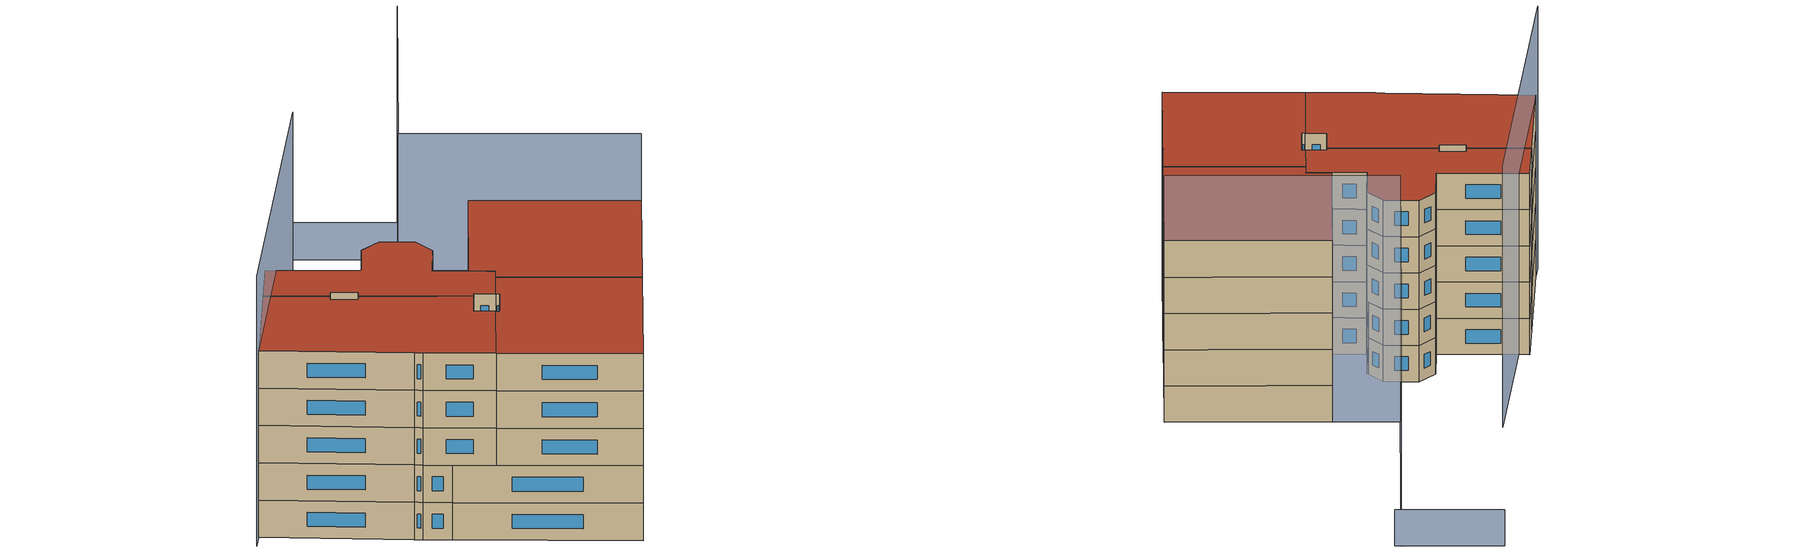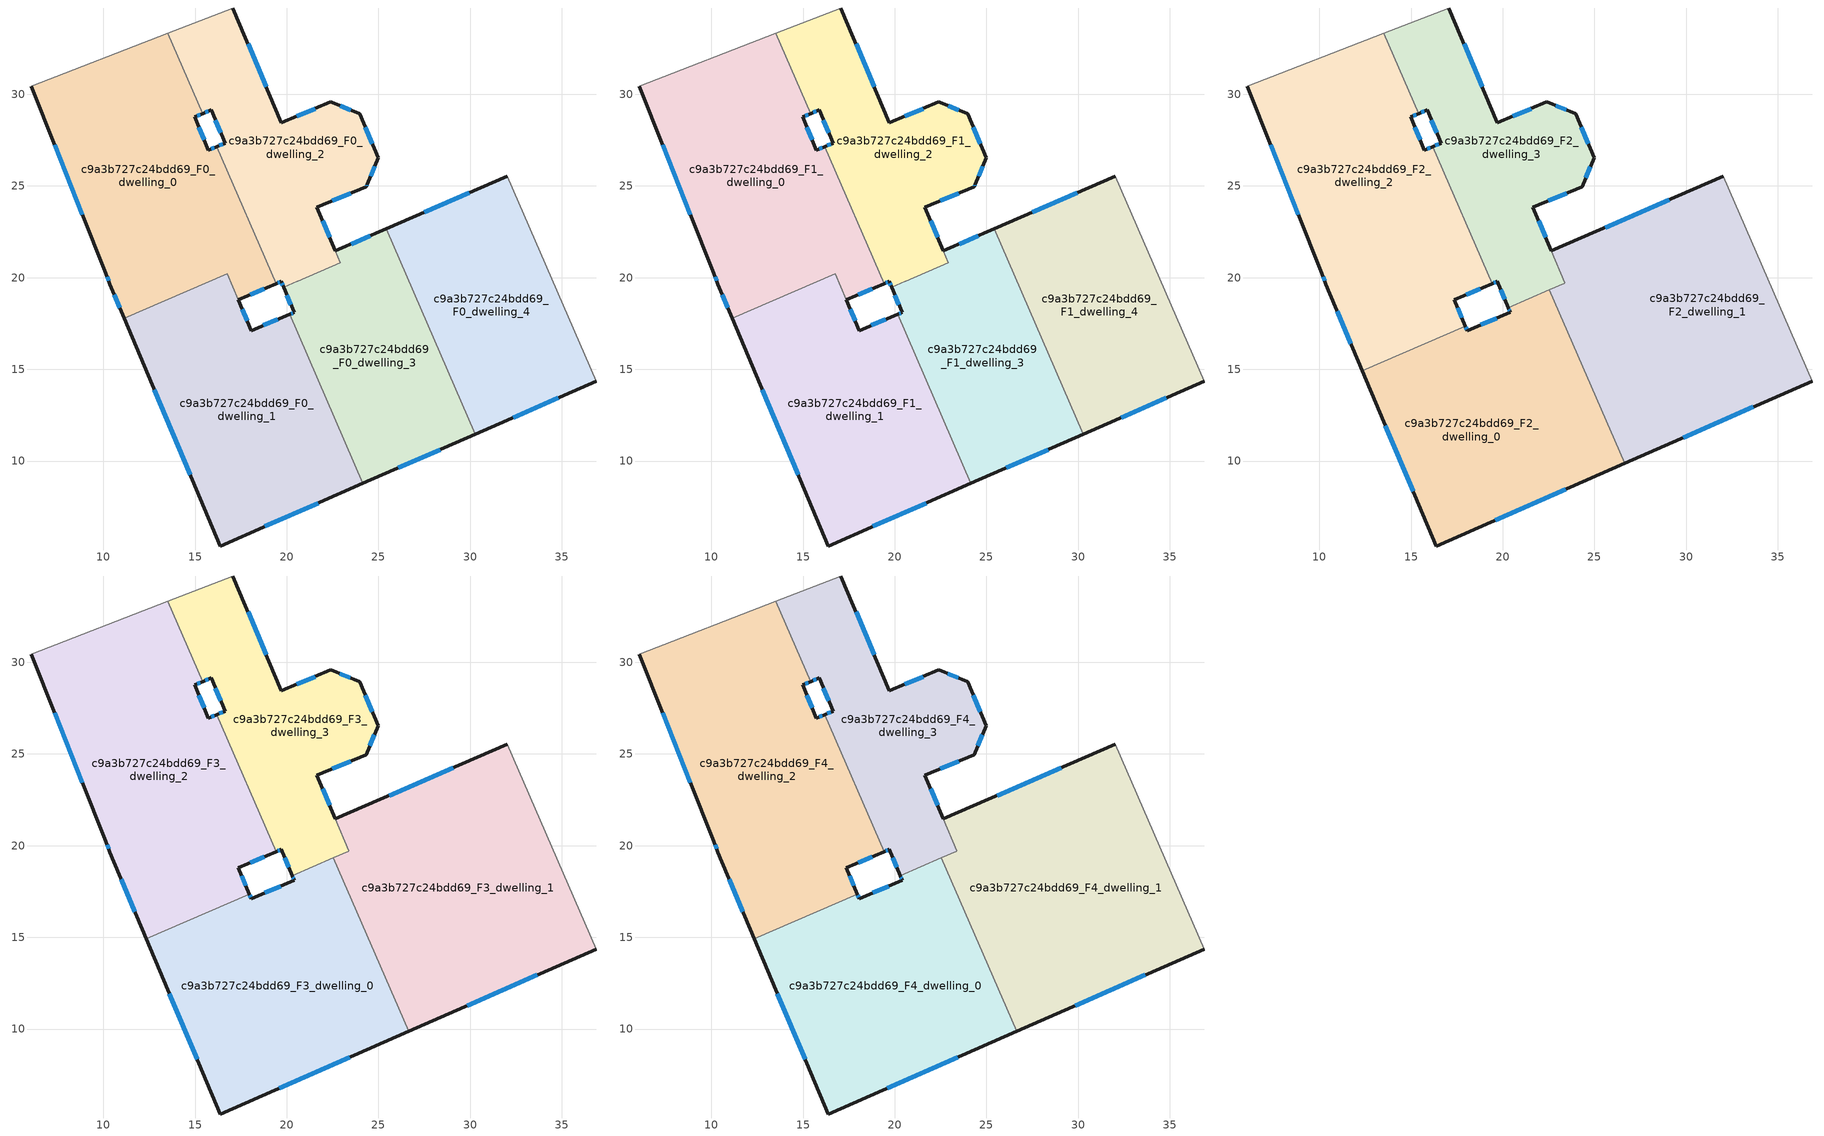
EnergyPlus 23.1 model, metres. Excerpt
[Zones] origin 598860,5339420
c9a3b727c24bdd69_F0_dwelling_0
 floor ground (EU_floor_Construction): 13.52,33.33 15.42,28.95 14.97,28.76 15.73,26.95 16.19,27.15 19.43,19.68 17.36,18.8 16.76,20.22 11.14,17.79 10.35,19.65 10.13,20.24 6.08,30.45 z0
 wall outside (EU_wall_Construction): 6.08,30.45 10.13,20.24 10.35,19.65 11.14,17.79 / 16.19,27.15 15.73,26.95 14.97,28.76 15.42,28.95 / 17.36,18.8 19.43,19.68 z0:3
 wall to c9a3b727c24bdd69_F0_dwelling_1 (EU_wall_Construction): 11.14,17.79 16.76,20.22 17.36,18.8 z0:3
 wall adiabatic (EU_wall_Construction): 13.52,33.33 6.08,30.45 z0:3
 wall to c9a3b727c24bdd69_F0_dwelling_2 (EU_wall_Construction): 15.42,28.95 13.52,33.33 / 19.43,19.68 16.19,27.15 z0:3
 window (EU_Window_Construction): 10.6,19.07 10.89,18.37 / 10.2,20.06 10.28,19.84 / 7.35,27.25 8.86,23.44 / 15.11,28.82 15.28,28.89 / 15.5,27.52 15.21,28.19 / 16.05,27.09 15.88,27.02 / 18.01,19.08 18.78,19.41 z0.94:2.06
c9a3b727c24bdd69_F0_dwelling_1
 floor ground (EU_floor_Construction): 20.16,18 24.15,8.78 16.37,5.37 11.14,17.79 16.76,20.22 18.06,17.12 z0
 wall outside (EU_wall_Construction): 11.14,17.79 16.37,5.37 24.15,8.78 / 20.16,18 18.06,17.12 17.36,18.8 z0:3
 wall to c9a3b727c24bdd69_F0_dwelling_3 (EU_wall_Construction): 24.15,8.78 20.16,18 z0:3
 window (EU_Window_Construction): 18.81,6.44 21.71,7.71 / 12.78,13.9 14.73,9.26 / 17.84,17.64 17.58,18.27 / 19.5,17.72 18.72,17.39 z0.94:2.06
c9a3b727c24bdd69_F0_dwelling_2
 floor ground (EU_floor_Construction): 22.44,29.56 23.97,28.95 24.98,26.54 24.38,25.08 24.34,24.96 21.65,23.84 22.92,20.82 19.83,19.48 19.7,19.79 19.43,19.68 16.19,27.15 16.64,27.34 15.88,29.15 15.42,28.95 13.52,33.33 17.06,34.7 19.7,28.44 22.4,29.58 z0
 wall outside (EU_wall_Construction): 19.43,19.68 19.7,19.79 19.83,19.48 / 15.42,28.95 15.88,29.15 16.64,27.34 16.19,27.15 / 22.65,21.46 21.65,23.84 24.34,24.96 24.38,25.08 24.98,26.54 23.97,28.95 22.44,29.56 22.4,29.58 19.7,28.44 17.06,34.7 z0:3
 wall adiabatic (EU_wall_Construction): 17.06,34.7 13.52,33.33 z0:3
 wall to c9a3b727c24bdd69_F0_dwelling_3 (EU_wall_Construction): 19.83,19.48 20.58,19.81 / 20.59,19.81 22.92,20.82 22.65,21.46 z0:3
 window (EU_Window_Construction): 19.74,19.7 19.79,19.58 / 19.51,19.72 19.61,19.76 / 16.5,27.28 16.33,27.21 / 16.11,28.58 16.4,27.91 / 15.56,29.01 15.73,29.09 / 18.87,30.41 17.89,32.74 / 21.55,29.22 20.54,28.8 / 23.49,29.14 22.92,29.37 / 24.66,27.3 24.29,28.19 / 24.57,25.54 24.79,26.09 / 24.35,25 24.37,25.04 / 22.49,24.19 23.49,24.61 / 22.33,22.2 21.96,23.09 z0.94:2.06
c9a3b727c24bdd69_F0_dwelling_3
 floor ground (EU_floor_Construction): 25.43,22.66 30.28,11.47 24.15,8.78 20.16,18 20.41,18.11 19.83,19.48 22.92,20.82 22.65,21.46 z0
 wall outside (EU_wall_Construction): 19.83,19.48 20.41,18.11 20.16,18 / 25.43,22.66 22.65,21.46 / 24.15,8.78 30.28,11.47 z0:3
 wall to c9a3b727c24bdd69_F0_dwelling_4 (EU_wall_Construction): 30.28,11.47 25.43,22.66 z0:3
 window (EU_Window_Construction): 20.33,18.07 20.24,18.03 / 20.01,19.05 20.23,18.54 / 24.56,22.29 23.52,21.83 / 26.07,9.63 28.36,10.63 z0.94:2.06
c9a3b727c24bdd69_F0_dwelling_4
 floor ground (EU_floor_Construction): 32.03,25.53 36.86,14.36 30.28,11.47 25.43,22.66 z0
 wall outside (EU_wall_Construction): 30.28,11.47 36.86,14.36 / 32.03,25.53 25.43,22.66 z0:3
 wall adiabatic (EU_wall_Construction): 36.86,14.36 32.03,25.53 z0:3
 window (EU_Window_Construction): 32.34,12.38 34.8,13.45 / 29.96,24.63 27.5,23.56 z0.94:2.06
c9a3b727c24bdd69_F1_dwelling_0
 floor to c9a3b727c24bdd69_F0_dwelling_0 (EU_floor_Construction): 13.52,33.33 15.42,28.95 14.97,28.76 15.73,26.95 16.19,27.15 19.43,19.68 17.36,18.8 16.76,20.22 11.14,17.79 10.35,19.65 10.13,20.24 6.08,30.45 z3
 wall outside (EU_wall_Construction): 6.08,30.45 10.13,20.24 10.35,19.65 11.14,17.79 / 16.19,27.15 15.73,26.95 14.97,28.76 15.42,28.95 / 17.36,18.8 19.43,19.68 z3:6
 wall to c9a3b727c24bdd69_F1_dwelling_1 (EU_wall_Construction): 11.14,17.79 16.76,20.22 17.36,18.8 z3:6
 wall adiabatic (EU_wall_Construction): 13.52,33.33 6.08,30.45 z3:6
 wall to c9a3b727c24bdd69_F1_dwelling_2 (EU_wall_Construction): 15.42,28.95 13.52,33.33 / 19.43,19.68 16.19,27.15 z3:6
 window (EU_Window_Construction): 10.6,19.07 10.89,18.37 / 10.2,20.06 10.28,19.84 / 7.35,27.25 8.86,23.44 / 15.11,28.82 15.28,28.89 / 15.5,27.52 15.21,28.19 / 16.05,27.09 15.88,27.02 / 18.01,19.08 18.78,19.41 z3.94:5.06
c9a3b727c24bdd69_F1_dwelling_1
 floor to c9a3b727c24bdd69_F0_dwelling_1 (EU_floor_Construction): 20.16,18 24.15,8.78 16.37,5.37 11.14,17.79 16.76,20.22 18.06,17.12 z3
 wall outside (EU_wall_Construction): 11.14,17.79 16.37,5.37 24.15,8.78 / 20.16,18 18.06,17.12 17.36,18.8 z3:6
 wall to c9a3b727c24bdd69_F1_dwelling_3 (EU_wall_Construction): 24.15,8.78 20.16,18 z3:6
 window (EU_Window_Construction): 18.81,6.44 21.71,7.71 / 12.78,13.9 14.73,9.26 / 17.84,17.64 17.58,18.27 / 19.5,17.72 18.72,17.39 z3.94:5.06
c9a3b727c24bdd69_F1_dwelling_2
 floor to c9a3b727c24bdd69_F0_dwelling_2 (EU_floor_Construction): 22.44,29.56 23.97,28.95 24.98,26.54 24.38,25.08 24.34,24.96 21.65,23.84 22.92,20.82 19.83,19.48 19.7,19.79 19.43,19.68 16.19,27.15 16.64,27.34 15.88,29.15 15.42,28.95 13.52,33.33 17.06,34.7 19.7,28.44 22.4,29.58 z3
 wall outside (EU_wall_Construction): 19.43,19.68 19.7,19.79 19.83,19.48 / 15.42,28.95 15.88,29.15 16.64,27.34 16.19,27.15 / 22.65,21.46 21.65,23.84 24.34,24.96 24.38,25.08 24.98,26.54 23.97,28.95 22.44,29.56 22.4,29.58 19.7,28.44 17.06,34.7 z3:6
 wall adiabatic (EU_wall_Construction): 17.06,34.7 13.52,33.33 z3:6
 wall to c9a3b727c24bdd69_F1_dwelling_3 (EU_wall_Construction): 19.83,19.48 20.58,19.81 / 20.59,19.81 22.92,20.82 22.65,21.46 z3:6
 window (EU_Window_Construction): 19.74,19.7 19.79,19.58 / 19.51,19.72 19.61,19.76 / 16.5,27.28 16.33,27.21 / 16.11,28.58 16.4,27.91 / 15.56,29.01 15.73,29.09 / 18.87,30.41 17.89,32.74 / 21.55,29.22 20.54,28.8 / 23.49,29.14 22.92,29.37 / 24.66,27.3 24.29,28.19 / 24.57,25.54 24.79,26.09 / 24.35,25 24.37,25.04 / 22.49,24.19 23.49,24.61 / 22.33,22.2 21.96,23.09 z3.94:5.06
c9a3b727c24bdd69_F1_dwelling_3
 floor to c9a3b727c24bdd69_F0_dwelling_3 (EU_floor_Construction): 25.43,22.66 30.28,11.47 24.15,8.78 20.16,18 20.41,18.11 19.83,19.48 22.92,20.82 22.65,21.46 z3
 wall outside (EU_wall_Construction): 19.83,19.48 20.41,18.11 20.16,18 / 25.43,22.66 22.65,21.46 / 24.15,8.78 30.28,11.47 z3:6
 wall to c9a3b727c24bdd69_F1_dwelling_4 (EU_wall_Construction): 30.28,11.47 25.43,22.66 z3:6
 window (EU_Window_Construction): 20.33,18.07 20.24,18.03 / 20.01,19.05 20.23,18.54 / 24.56,22.29 23.52,21.83 / 26.07,9.63 28.36,10.63 z3.94:5.06
c9a3b727c24bdd69_F1_dwelling_4
 floor to c9a3b727c24bdd69_F0_dwelling_4 (EU_floor_Construction): 32.03,25.53 36.86,14.36 30.28,11.47 25.43,22.66 z3
 wall outside (EU_wall_Construction): 30.28,11.47 36.86,14.36 / 32.03,25.53 25.43,22.66 z3:6
 wall adiabatic (EU_wall_Construction): 36.86,14.36 32.03,25.53 z3:6
 window (EU_Window_Construction): 32.34,12.38 34.8,13.45 / 29.96,24.63 27.5,23.56 z3.94:5.06
c9a3b727c24bdd69_F2_dwelling_0
 floor to c9a3b727c24bdd69_F1_dwelling_1 (EU_floor_Construction): 20.16,18 24.15,8.78 16.37,5.37 12.35,14.93 17.96,17.36 18.06,17.12 z6
 floor to c9a3b727c24bdd69_F1_dwelling_3 (EU_floor_Construction): 22.55,19.35 26.65,9.88 24.15,8.78 20.16,18 20.41,18.11 20.3,18.37 z6
 wall outside (EU_wall_Construction): 20.3,18.37 20.41,18.11 18.06,17.12 17.96,17.36 / 12.34,14.93 16.37,5.37 26.65,9.88 z6:9
 wall to c9a3b727c24bdd69_F2_dwelling_1 (EU_wall_Construction): 26.65,9.88 22.55,19.35 z6:9
 wall to c9a3b727c24bdd69_F2_dwelling_2 (EU_wall_Construction): 17.96,17.36 12.34,14.93 z6:9
 wall to c9a3b727c24bdd69_F2_dwelling_3 (EU_wall_Construction): 22.55,19.35 20.3,18.37 z6:9
 window (EU_Window_Construction): 18.03,17.19 17.99,17.28 / 19.67,17.8 18.8,17.43 / 20.33,18.29 20.37,18.19 / 19.59,6.78 23.43,8.47 / 13.61,11.93 15.11,8.37 z6.94:8.06
c9a3b727c24bdd69_F2_dwelling_1
 floor to c9a3b727c24bdd69_F1_dwelling_4 (EU_floor_Construction): 32.03,25.53 36.86,14.36 30.28,11.47 25.43,22.66 z6
 floor to c9a3b727c24bdd69_F1_dwelling_3 (EU_floor_Construction): 25.43,22.66 30.28,11.47 26.65,9.88 22.55,19.35 23.38,19.71 22.65,21.46 z6
 wall outside (EU_wall_Construction): 32.03,25.53 22.65,21.46 / 26.65,9.88 36.86,14.36 z6:9
 wall adiabatic (EU_wall_Construction): 36.86,14.36 32.03,25.53 z6:9
 wall to c9a3b727c24bdd69_F2_dwelling_3 (EU_wall_Construction): 22.65,21.46 23.38,19.71 22.55,19.35 z6:9
 window (EU_Window_Construction): 29.09,24.25 25.59,22.73 / 29.85,11.28 33.66,12.95 z6.94:8.06
c9a3b727c24bdd69_F2_dwelling_2
 floor to c9a3b727c24bdd69_F1_dwelling_0 (EU_floor_Construction): 13.52,33.33 15.42,28.95 14.97,28.76 15.73,26.95 16.19,27.15 19.43,19.68 17.36,18.8 16.76,20.22 11.14,17.79 10.35,19.65 10.13,20.24 6.08,30.45 z6
 floor to c9a3b727c24bdd69_F1_dwelling_1 (EU_floor_Construction): 16.76,20.22 17.96,17.36 12.35,14.93 11.14,17.79 z6
 wall outside (EU_wall_Construction): 6.08,30.45 10.13,20.24 10.35,19.65 12.34,14.93 / 16.19,27.15 15.73,26.95 14.97,28.76 15.42,28.95 / 17.96,17.36 17.35,18.8 19.43,19.68 z6:9
 wall adiabatic (EU_wall_Construction): 13.52,33.33 6.08,30.45 z6:9
 wall to c9a3b727c24bdd69_F2_dwelling_3 (EU_wall_Construction): 15.42,28.95 13.52,33.33 / 19.43,19.68 16.19,27.15 z6:9
 window (EU_Window_Construction): 10.98,18.17 11.72,16.41 / 10.2,20.06 10.28,19.84 / 7.35,27.25 8.86,23.44 / 15.11,28.82 15.28,28.89 / 15.5,27.52 15.21,28.19 / 16.05,27.09 15.88,27.02 / 18.01,19.08 18.78,19.41 / 17.77,17.81 17.54,18.35 z6.94:8.06
c9a3b727c24bdd69_F2_dwelling_3
 floor to c9a3b727c24bdd69_F1_dwelling_2 (EU_floor_Construction): 22.44,29.56 23.97,28.95 24.98,26.54 24.38,25.08 24.34,24.96 21.65,23.84 22.91,20.82 19.83,19.48 19.7,19.79 19.43,19.68 16.19,27.15 16.64,27.34 15.88,29.15 15.42,28.95 13.52,33.33 17.06,34.7 19.7,28.44 22.4,29.58 z6
 floor to c9a3b727c24bdd69_F1_dwelling_3 (EU_floor_Construction): 22.91,20.82 23.38,19.71 20.3,18.37 19.83,19.48 z6
 wall outside (EU_wall_Construction): 19.43,19.68 19.7,19.79 20.3,18.37 / 15.42,28.95 15.88,29.15 16.64,27.34 16.19,27.15 / 22.65,21.46 21.65,23.84 24.34,24.96 24.98,26.54 23.97,28.95 22.4,29.58 19.7,28.44 17.06,34.7 z6:9
 wall adiabatic (EU_wall_Construction): 17.06,34.7 13.52,33.33 z6:9
 window (EU_Window_Construction): 19.89,19.35 20.11,18.82 / 19.51,19.72 19.61,19.76 / 16.5,27.28 16.33,27.21 / 16.11,28.58 16.4,27.91 / 15.56,29.01 15.73,29.09 / 18.87,30.41 17.89,32.74 / 21.55,29.22 20.54,28.8 / 23.48,29.15 22.89,29.38 / 24.66,27.3 24.29,28.19 / 24.54,25.46 24.78,26.05 / 22.49,24.19 23.49,24.61 / 22.33,22.2 21.96,23.09 z6.94:8.06
c9a3b727c24bdd69_F3_dwelling_0
 floor to c9a3b727c24bdd69_F2_dwelling_0 (EU_floor_Construction): 22.55,19.35 26.65,9.88 16.37,5.37 12.34,14.93 17.96,17.36 18.06,17.12 20.41,18.11 20.3,18.37 z9
 wall outside (EU_wall_Construction): 20.3,18.37 20.41,18.11 18.06,17.12 17.96,17.36 / 12.34,14.93 16.37,5.37 26.65,9.88 z9:12
 wall to c9a3b727c24bdd69_F3_dwelling_1 (EU_wall_Construction): 26.65,9.88 22.55,19.35 z9:12
 wall to c9a3b727c24bdd69_F3_dwelling_2 (EU_wall_Construction): 17.96,17.36 12.34,14.93 z9:12
 wall to c9a3b727c24bdd69_F3_dwelling_3 (EU_wall_Construction): 22.55,19.35 20.3,18.37 z9:12
 window (EU_Window_Construction): 18.03,17.19 17.99,17.28 / 19.67,17.8 18.8,17.43 / 20.33,18.29 20.37,18.19 / 19.59,6.78 23.43,8.47 / 13.61,11.93 15.11,8.37 z9.94:11.06
c9a3b727c24bdd69_F3_dwelling_1
 floor to c9a3b727c24bdd69_F2_dwelling_1 (EU_floor_Construction): 32.03,25.53 36.86,14.36 26.65,9.88 22.55,19.35 23.38,19.71 22.65,21.46 z9
 wall outside (EU_wall_Construction): 32.03,25.53 22.65,21.46 / 26.65,9.88 36.86,14.36 z9:12
 wall adiabatic (EU_wall_Construction): 36.86,14.36 32.03,25.53 z9:12
 wall to c9a3b727c24bdd69_F3_dwelling_3 (EU_wall_Construction): 22.65,21.46 23.38,19.71 22.55,19.35 z9:12
 window (EU_Window_Construction): 29.09,24.25 25.59,22.73 / 29.85,11.28 33.66,12.95 z9.94:11.06
c9a3b727c24bdd69_F3_dwelling_2
 floor to c9a3b727c24bdd69_F2_dwelling_2 (EU_floor_Construction): 13.52,33.33 15.42,28.95 14.97,28.76 15.73,26.95 16.19,27.15 19.43,19.68 17.35,18.8 17.96,17.36 12.34,14.93 10.35,19.65 10.13,20.24 6.08,30.45 z9
 wall outside (EU_wall_Construction): 6.08,30.45 10.13,20.24 10.35,19.65 12.34,14.93 / 16.19,27.15 15.73,26.95 14.97,28.76 15.42,28.95 / 17.96,17.36 17.35,18.8 19.43,19.68 z9:12
 wall adiabatic (EU_wall_Construction): 13.52,33.33 6.08,30.45 z9:12
 wall to c9a3b727c24bdd69_F3_dwelling_3 (EU_wall_Construction): 15.42,28.95 13.52,33.33 / 19.43,19.68 16.19,27.15 z9:12
 window (EU_Window_Construction): 10.98,18.17 11.72,16.41 / 10.2,20.06 10.28,19.84 / 7.35,27.25 8.86,23.44 / 15.11,28.82 15.28,28.89 / 15.5,27.52 15.21,28.19 / 16.05,27.09 15.88,27.02 / 18.01,19.08 18.78,19.41 / 17.77,17.81 17.54,18.35 z9.94:11.06
c9a3b727c24bdd69_F3_dwelling_3
 floor to c9a3b727c24bdd69_F2_dwelling_3 (EU_floor_Construction): 22.4,29.58 23.97,28.95 24.98,26.54 24.34,24.96 21.65,23.84 23.38,19.71 20.3,18.37 19.7,19.79 19.43,19.68 16.19,27.15 16.64,27.34 15.88,29.15 15.42,28.95 13.52,33.33 17.06,34.7 19.7,28.44 z9
 wall outside (EU_wall_Construction): 19.43,19.68 19.7,19.79 20.3,18.37 / 15.42,28.95 15.88,29.15 16.64,27.34 16.19,27.15 / 22.65,21.46 21.65,23.84 24.34,24.96 24.98,26.54 23.97,28.95 22.4,29.58 19.7,28.44 17.06,34.7 z9:12
 wall adiabatic (EU_wall_Construction): 17.06,34.7 13.52,33.33 z9:12
 window (EU_Window_Construction): 19.89,19.35 20.11,18.82 / 19.51,19.72 19.61,19.76 / 16.5,27.28 16.33,27.21 / 16.11,28.58 16.4,27.91 / 15.56,29.01 15.73,29.09 / 18.87,30.41 17.89,32.74 / 21.55,29.22 20.54,28.8 / 23.48,29.15 22.89,29.38 / 24.66,27.3 24.29,28.19 / 24.54,25.46 24.78,26.05 / 22.49,24.19 23.49,24.61 / 22.33,22.2 21.96,23.09 z9.94:11.06
c9a3b727c24bdd69_F4_dwelling_0
 floor to c9a3b727c24bdd69_F3_dwelling_0 (EU_floor_Construction): 22.55,19.35 26.65,9.88 16.37,5.37 12.34,14.93 17.96,17.36 18.06,17.12 20.41,18.11 20.3,18.37 z12
 wall outside (EU_wall_Construction): 20.3,18.37 20.41,18.11 18.06,17.12 17.96,17.36 / 12.34,14.93 16.37,5.37 26.65,9.88 z12:15
 wall to c9a3b727c24bdd69_F4_dwelling_1 (EU_wall_Construction): 26.65,9.88 22.55,19.35 z12:15
 wall to c9a3b727c24bdd69_F4_dwelling_2 (EU_wall_Construction): 17.96,17.36 12.34,14.93 z12:15
 wall to c9a3b727c24bdd69_F4_dwelling_3 (EU_wall_Construction): 22.55,19.35 20.3,18.37 z12:15
 window (EU_Window_Construction): 18.03,17.19 17.99,17.28 / 19.67,17.8 18.8,17.43 / 20.33,18.29 20.37,18.19 / 19.59,6.78 23.43,8.47 / 13.61,11.93 15.11,8.37 z12.94:14.06
 roof outside (EU_roof_Construction): 26.65,9.88 22.55,19.35 20.3,18.37 20.41,18.11 18.06,17.12 17.96,17.36 12.34,14.93 16.37,5.37 z15
c9a3b727c24bdd69_F4_dwelling_1
 floor to c9a3b727c24bdd69_F3_dwelling_1 (EU_floor_Construction): 32.03,25.53 36.86,14.36 26.65,9.88 22.55,19.35 23.38,19.71 22.65,21.46 z12
 wall outside (EU_wall_Construction): 32.03,25.53 22.65,21.46 / 26.65,9.88 36.86,14.36 z12:15
 wall adiabatic (EU_wall_Construction): 36.86,14.36 32.03,25.53 z12:15
 wall to c9a3b727c24bdd69_F4_dwelling_3 (EU_wall_Construction): 22.65,21.46 23.38,19.71 22.55,19.35 z12:15
 window (EU_Window_Construction): 29.09,24.25 25.59,22.73 / 29.85,11.28 33.66,12.95 z12.94:14.06
 roof outside (EU_roof_Construction): 36.86,14.36 32.03,25.53 22.65,21.46 23.38,19.71 22.55,19.35 26.65,9.88 z15
c9a3b727c24bdd69_F4_dwelling_2
 floor to c9a3b727c24bdd69_F3_dwelling_2 (EU_floor_Construction): 13.52,33.33 15.42,28.95 14.97,28.76 15.73,26.95 16.19,27.15 19.43,19.68 17.35,18.8 17.96,17.36 12.34,14.93 10.35,19.65 10.13,20.24 6.08,30.45 z12
 wall outside (EU_wall_Construction): 6.08,30.45 10.13,20.24 10.35,19.65 12.34,14.93 / 16.19,27.15 15.73,26.95 14.97,28.76 15.42,28.95 / 17.96,17.36 17.35,18.8 19.43,19.68 z12:15
 wall adiabatic (EU_wall_Construction): 13.52,33.33 6.08,30.45 z12:15
 wall to c9a3b727c24bdd69_F4_dwelling_3 (EU_wall_Construction): 15.42,28.95 13.52,33.33 / 19.43,19.68 16.19,27.15 z12:15
 window (EU_Window_Construction): 10.98,18.17 11.72,16.41 / 10.2,20.06 10.28,19.84 / 7.35,27.25 8.86,23.44 / 15.11,28.82 15.28,28.89 / 15.5,27.52 15.21,28.19 / 16.05,27.09 15.88,27.02 / 18.01,19.08 18.78,19.41 / 17.77,17.81 17.54,18.35 z12.94:14.06
 roof outside (EU_roof_Construction): 17.96,17.36 17.35,18.8 19.43,19.68 16.19,27.15 15.73,26.95 14.97,28.76 15.42,28.95 13.52,33.33 6.08,30.45 10.13,20.24 10.35,19.65 12.34,14.93 z15
c9a3b727c24bdd69_F4_dwelling_3
 floor to c9a3b727c24bdd69_F3_dwelling_3 (EU_floor_Construction): 22.4,29.58 23.97,28.95 24.98,26.54 24.34,24.96 21.65,23.84 23.38,19.71 20.3,18.37 19.7,19.79 19.43,19.68 16.19,27.15 16.64,27.34 15.88,29.15 15.42,28.95 13.52,33.33 17.06,34.7 19.7,28.44 z12
 wall outside (EU_wall_Construction): 19.43,19.68 19.7,19.79 20.3,18.37 / 15.42,28.95 15.88,29.15 16.64,27.34 16.19,27.15 / 22.65,21.46 21.65,23.84 24.34,24.96 24.98,26.54 23.97,28.95 22.4,29.58 19.7,28.44 17.06,34.7 z12:15
 wall adiabatic (EU_wall_Construction): 17.06,34.7 13.52,33.33 z12:15
 window (EU_Window_Construction): 19.89,19.35 20.11,18.82 / 19.51,19.72 19.61,19.76 / 16.5,27.28 16.33,27.21 / 16.11,28.58 16.4,27.91 / 15.56,29.01 15.73,29.09 / 18.87,30.41 17.89,32.74 / 21.55,29.22 20.54,28.8 / 23.48,29.15 22.89,29.38 / 24.66,27.3 24.29,28.19 / 24.54,25.46 24.78,26.05 / 22.49,24.19 23.49,24.61 / 22.33,22.2 21.96,23.09 z12.94:14.06
 roof outside (EU_roof_Construction): 23.38,19.71 21.65,23.84 24.34,24.96 24.98,26.54 23.97,28.95 22.4,29.58 19.7,28.44 17.06,34.7 13.52,33.33 15.42,28.95 15.88,29.15 16.64,27.34 16.19,27.15 19.43,19.68 19.7,19.79 20.3,18.37 z15
shading: 36.87,14.36 30.04,30.06 / 30.04,30.06 47.17,37.5 z0:20.4; 27.85,37.22 4.87,30.07 z0:21.7; 47.35,37.06 44.18,44.39 z0:3
[Building]
EU S2 Campaign: North Axis=0; Terrain=City; Solar Distribution=FullExterior
[Site:Location]
Vienna: Latitude=48; Longitude=16.5; Time Zone=1; Elevation=183
[SizingPeriod:WeatherFileDays]
AnnualSizingPeriod: Begin Month=1; Begin Day of Month=1; End Month=12; End Day of Month=31; Day of Week for Start Day=Monday; Use Weather File Daylight Saving Period=No; Use Weather File Rain and Snow Indicators=No
[MATERIAL]
EU_InternalMass_Material: Roughness=MediumRough; Thickness=0.1; Conductivity=1; Density=1800; Specific Heat=900; Thermal Absorptance=0.9; Solar Absorptance=0.7; Visible Absorptance=0.7
[MATERIAL:NOMASS] Roughness=MediumRough; Thermal Absorptance=0.9; Solar Absorptance=0.7; Visible Absorptance=0.7
Name | Thermal Resistance
EU_wall_NoMass | 0.914258
EU_roof_NoMass | 0.954009
EU_floor_NoMass | 1.09711
[WINDOWMATERIAL:SIMPLEGLAZINGSYSTEM]
EU_Window_SimpleGlazing: UFactor=2.09642; Solar Heat Gain Coefficient=0.65; Visible Transmittance=0.65
[CONSTRUCTION]
EU_wall_Construction: EU_wall_NoMass
EU_roof_Construction: EU_roof_NoMass
EU_floor_Construction: EU_floor_NoMass
EU_Window_Construction: EU_Window_SimpleGlazing
EU_InternalMass_Construction: EU_InternalMass_Material
[ZONE] Type=1; Multiplier=1; Ceiling Height=autocalculate; Floor Area=autocalculate; Part of Total Floor Area=Yes
Name | Volume
c9a3b727c24bdd69_F0_dwelling_0; c9a3b727c24bdd69_F1_dwelling_0 | 338.213
c9a3b727c24bdd69_F2_dwelling_0; c9a3b727c24bdd69_F3_dwelling_0; c9a3b727c24bdd69_F4_dwelling_0 | 344.557
c9a3b727c24bdd69_F0_dwelling_1; c9a3b727c24bdd69_F1_dwelling_1 | 317.342
c9a3b727c24bdd69_F2_dwelling_1; c9a3b727c24bdd69_F3_dwelling_1; c9a3b727c24bdd69_F4_dwelling_1 | 402.806
c9a3b727c24bdd69_F0_dwelling_2; c9a3b727c24bdd69_F1_dwelling_2 | 223.614
c9a3b727c24bdd69_F2_dwelling_2; c9a3b727c24bdd69_F3_dwelling_2; c9a3b727c24bdd69_F4_dwelling_2 | 395.216
c9a3b727c24bdd69_F0_dwelling_3; c9a3b727c24bdd69_F1_dwelling_3 | 236.316
c9a3b727c24bdd69_F2_dwelling_3; c9a3b727c24bdd69_F3_dwelling_3; c9a3b727c24bdd69_F4_dwelling_3 | 235.679
c9a3b727c24bdd69_F0_dwelling_4; c9a3b727c24bdd69_F1_dwelling_4 | 262.81
[INTERNALMASS] Construction=EU_InternalMass_Construction
Name | Zone or ZoneList | Surface Area
c9a3b727c24bdd69_F0_dwelling_0_EU_InternalMass | c9a3b727c24bdd69_F0_dwelling_0 | 112.738
c9a3b727c24bdd69_F0_dwelling_1_EU_InternalMass | c9a3b727c24bdd69_F0_dwelling_1 | 105.78
c9a3b727c24bdd69_F0_dwelling_2_EU_InternalMass | c9a3b727c24bdd69_F0_dwelling_2 | 74.5393
c9a3b727c24bdd69_F0_dwelling_3_EU_InternalMass | c9a3b727c24bdd69_F0_dwelling_3 | 78.7653
c9a3b727c24bdd69_F0_dwelling_4_EU_InternalMass | c9a3b727c24bdd69_F0_dwelling_4 | 87.6076
c9a3b727c24bdd69_F1_dwelling_0_EU_InternalMass | c9a3b727c24bdd69_F1_dwelling_0 | 112.738
c9a3b727c24bdd69_F1_dwelling_1_EU_InternalMass | c9a3b727c24bdd69_F1_dwelling_1 | 105.78
c9a3b727c24bdd69_F1_dwelling_2_EU_InternalMass | c9a3b727c24bdd69_F1_dwelling_2 | 74.5393
c9a3b727c24bdd69_F1_dwelling_3_EU_InternalMass | c9a3b727c24bdd69_F1_dwelling_3 | 78.7653
c9a3b727c24bdd69_F1_dwelling_4_EU_InternalMass | c9a3b727c24bdd69_F1_dwelling_4 | 87.6076
c9a3b727c24bdd69_F2_dwelling_0_EU_InternalMass | c9a3b727c24bdd69_F2_dwelling_0 | 114.852
c9a3b727c24bdd69_F2_dwelling_1_EU_InternalMass | c9a3b727c24bdd69_F2_dwelling_1 | 134.271
c9a3b727c24bdd69_F2_dwelling_2_EU_InternalMass | c9a3b727c24bdd69_F2_dwelling_2 | 131.738
c9a3b727c24bdd69_F2_dwelling_3_EU_InternalMass | c9a3b727c24bdd69_F2_dwelling_3 | 78.5719
c9a3b727c24bdd69_F3_dwelling_0_EU_InternalMass | c9a3b727c24bdd69_F3_dwelling_0 | 114.852
c9a3b727c24bdd69_F3_dwelling_1_EU_InternalMass | c9a3b727c24bdd69_F3_dwelling_1 | 134.271
c9a3b727c24bdd69_F3_dwelling_2_EU_InternalMass | c9a3b727c24bdd69_F3_dwelling_2 | 131.738
c9a3b727c24bdd69_F3_dwelling_3_EU_InternalMass | c9a3b727c24bdd69_F3_dwelling_3 | 78.5719
c9a3b727c24bdd69_F4_dwelling_0_EU_InternalMass | c9a3b727c24bdd69_F4_dwelling_0 | 114.852
c9a3b727c24bdd69_F4_dwelling_1_EU_InternalMass | c9a3b727c24bdd69_F4_dwelling_1 | 134.271
c9a3b727c24bdd69_F4_dwelling_2_EU_InternalMass | c9a3b727c24bdd69_F4_dwelling_2 | 131.738
c9a3b727c24bdd69_F4_dwelling_3_EU_InternalMass | c9a3b727c24bdd69_F4_dwelling_3 | 78.5719
[OTHEREQUIPMENT] Fuel Type=Electricity; Design Level Calculation Method=Watts/Area; Power per Zone Floor Area=1; Fraction Latent=0; Fraction Radiant=0; Fraction Lost=0; Carbon Dioxide Generation Rate=0; EndUse Subcategory=EU_Step8_InternalGains
Name | Zone or ZoneList or Space or SpaceList | Schedule
EU_Step8_InternalGain_c9a3b727c24bdd69_F0_dwelling_0_f000 | c9a3b727c24bdd69_F0_dwelling_0 | EU_Step8_GainSchedule_c9a3b727c24bdd69_F0_dwelling_0_f000
EU_Step8_InternalGain_c9a3b727c24bdd69_F0_dwelling_1_f000 | c9a3b727c24bdd69_F0_dwelling_1 | EU_Step8_GainSchedule_c9a3b727c24bdd69_F0_dwelling_1_f000
EU_Step8_InternalGain_c9a3b727c24bdd69_F0_dwelling_2_f000 | c9a3b727c24bdd69_F0_dwelling_2 | EU_Step8_GainSchedule_c9a3b727c24bdd69_F0_dwelling_2_f000
EU_Step8_InternalGain_c9a3b727c24bdd69_F0_dwelling_3_f000 | c9a3b727c24bdd69_F0_dwelling_3 | EU_Step8_GainSchedule_c9a3b727c24bdd69_F0_dwelling_3_f000
EU_Step8_InternalGain_c9a3b727c24bdd69_F0_dwelling_4_f000 | c9a3b727c24bdd69_F0_dwelling_4 | EU_Step8_GainSchedule_c9a3b727c24bdd69_F0_dwelling_4_f000
EU_Step8_InternalGain_c9a3b727c24bdd69_F1_dwelling_0_f000 | c9a3b727c24bdd69_F1_dwelling_0 | EU_Step8_GainSchedule_c9a3b727c24bdd69_F1_dwelling_0_f000
EU_Step8_InternalGain_c9a3b727c24bdd69_F1_dwelling_1_f000 | c9a3b727c24bdd69_F1_dwelling_1 | EU_Step8_GainSchedule_c9a3b727c24bdd69_F1_dwelling_1_f000
EU_Step8_InternalGain_c9a3b727c24bdd69_F1_dwelling_2_f000 | c9a3b727c24bdd69_F1_dwelling_2 | EU_Step8_GainSchedule_c9a3b727c24bdd69_F1_dwelling_2_f000
EU_Step8_InternalGain_c9a3b727c24bdd69_F1_dwelling_3_f000 | c9a3b727c24bdd69_F1_dwelling_3 | EU_Step8_GainSchedule_c9a3b727c24bdd69_F1_dwelling_3_f000
EU_Step8_InternalGain_c9a3b727c24bdd69_F1_dwelling_4_f000 | c9a3b727c24bdd69_F1_dwelling_4 | EU_Step8_GainSchedule_c9a3b727c24bdd69_F1_dwelling_4_f000
EU_Step8_InternalGain_c9a3b727c24bdd69_F2_dwelling_0_f000 | c9a3b727c24bdd69_F2_dwelling_0 | EU_Step8_GainSchedule_c9a3b727c24bdd69_F2_dwelling_0_f000
EU_Step8_InternalGain_c9a3b727c24bdd69_F2_dwelling_1_f000 | c9a3b727c24bdd69_F2_dwelling_1 | EU_Step8_GainSchedule_c9a3b727c24bdd69_F2_dwelling_1_f000
EU_Step8_InternalGain_c9a3b727c24bdd69_F2_dwelling_2_f000 | c9a3b727c24bdd69_F2_dwelling_2 | EU_Step8_GainSchedule_c9a3b727c24bdd69_F2_dwelling_2_f000
EU_Step8_InternalGain_c9a3b727c24bdd69_F2_dwelling_3_f000 | c9a3b727c24bdd69_F2_dwelling_3 | EU_Step8_GainSchedule_c9a3b727c24bdd69_F2_dwelling_3_f000
EU_Step8_InternalGain_c9a3b727c24bdd69_F3_dwelling_0_f000 | c9a3b727c24bdd69_F3_dwelling_0 | EU_Step8_GainSchedule_c9a3b727c24bdd69_F3_dwelling_0_f000
EU_Step8_InternalGain_c9a3b727c24bdd69_F3_dwelling_1_f000 | c9a3b727c24bdd69_F3_dwelling_1 | EU_Step8_GainSchedule_c9a3b727c24bdd69_F3_dwelling_1_f000
EU_Step8_InternalGain_c9a3b727c24bdd69_F3_dwelling_2_f000 | c9a3b727c24bdd69_F3_dwelling_2 | EU_Step8_GainSchedule_c9a3b727c24bdd69_F3_dwelling_2_f000
EU_Step8_InternalGain_c9a3b727c24bdd69_F3_dwelling_3_f000 | c9a3b727c24bdd69_F3_dwelling_3 | EU_Step8_GainSchedule_c9a3b727c24bdd69_F3_dwelling_3_f000
EU_Step8_InternalGain_c9a3b727c24bdd69_F4_dwelling_0_f000 | c9a3b727c24bdd69_F4_dwelling_0 | EU_Step8_GainSchedule_c9a3b727c24bdd69_F4_dwelling_0_f000
EU_Step8_InternalGain_c9a3b727c24bdd69_F4_dwelling_1_f000 | c9a3b727c24bdd69_F4_dwelling_1 | EU_Step8_GainSchedule_c9a3b727c24bdd69_F4_dwelling_1_f000
EU_Step8_InternalGain_c9a3b727c24bdd69_F4_dwelling_2_f000 | c9a3b727c24bdd69_F4_dwelling_2 | EU_Step8_GainSchedule_c9a3b727c24bdd69_F4_dwelling_2_f000
EU_Step8_InternalGain_c9a3b727c24bdd69_F4_dwelling_3_f000 | c9a3b727c24bdd69_F4_dwelling_3 | EU_Step8_GainSchedule_c9a3b727c24bdd69_F4_dwelling_3_f000
[ZONEVENTILATION:DESIGNFLOWRATE] Schedule=EU_AlwaysOn; Design Flow Rate Calculation Method=AirChanges/Hour; Air Changes per Hour=0.546891; Ventilation Type=Natural; Fan Pressure Rise=0; Fan Total Efficiency=1; Constant Term Coefficient=1; Temperature Term Coefficient=0; Velocity Term Coefficient=0; Velocity Squared Term Coefficient=0; Minimum Indoor Temperature=-100; Maximum Indoor Temperature=100; Delta Temperature=-100; Minimum Outdoor Temperature=-100; Maximum Outdoor Temperature=100; Maximum Wind Speed=40
Name | Zone or ZoneList or Space or SpaceList
EU_ConstantAir_c9a3b727c24bdd69_F0_dwelling_0 | c9a3b727c24bdd69_F0_dwelling_0
EU_ConstantAir_c9a3b727c24bdd69_F0_dwelling_1 | c9a3b727c24bdd69_F0_dwelling_1
EU_ConstantAir_c9a3b727c24bdd69_F0_dwelling_2 | c9a3b727c24bdd69_F0_dwelling_2
EU_ConstantAir_c9a3b727c24bdd69_F0_dwelling_3 | c9a3b727c24bdd69_F0_dwelling_3
EU_ConstantAir_c9a3b727c24bdd69_F0_dwelling_4 | c9a3b727c24bdd69_F0_dwelling_4
EU_ConstantAir_c9a3b727c24bdd69_F1_dwelling_0 | c9a3b727c24bdd69_F1_dwelling_0
EU_ConstantAir_c9a3b727c24bdd69_F1_dwelling_1 | c9a3b727c24bdd69_F1_dwelling_1
EU_ConstantAir_c9a3b727c24bdd69_F1_dwelling_2 | c9a3b727c24bdd69_F1_dwelling_2
EU_ConstantAir_c9a3b727c24bdd69_F1_dwelling_3 | c9a3b727c24bdd69_F1_dwelling_3
EU_ConstantAir_c9a3b727c24bdd69_F1_dwelling_4 | c9a3b727c24bdd69_F1_dwelling_4
EU_ConstantAir_c9a3b727c24bdd69_F2_dwelling_0 | c9a3b727c24bdd69_F2_dwelling_0
EU_ConstantAir_c9a3b727c24bdd69_F2_dwelling_1 | c9a3b727c24bdd69_F2_dwelling_1
EU_ConstantAir_c9a3b727c24bdd69_F2_dwelling_2 | c9a3b727c24bdd69_F2_dwelling_2
EU_ConstantAir_c9a3b727c24bdd69_F2_dwelling_3 | c9a3b727c24bdd69_F2_dwelling_3
EU_ConstantAir_c9a3b727c24bdd69_F3_dwelling_0 | c9a3b727c24bdd69_F3_dwelling_0
EU_ConstantAir_c9a3b727c24bdd69_F3_dwelling_1 | c9a3b727c24bdd69_F3_dwelling_1
EU_ConstantAir_c9a3b727c24bdd69_F3_dwelling_2 | c9a3b727c24bdd69_F3_dwelling_2
EU_ConstantAir_c9a3b727c24bdd69_F3_dwelling_3 | c9a3b727c24bdd69_F3_dwelling_3
EU_ConstantAir_c9a3b727c24bdd69_F4_dwelling_0 | c9a3b727c24bdd69_F4_dwelling_0
EU_ConstantAir_c9a3b727c24bdd69_F4_dwelling_1 | c9a3b727c24bdd69_F4_dwelling_1
EU_ConstantAir_c9a3b727c24bdd69_F4_dwelling_2 | c9a3b727c24bdd69_F4_dwelling_2
EU_ConstantAir_c9a3b727c24bdd69_F4_dwelling_3 | c9a3b727c24bdd69_F4_dwelling_3
[HVACTEMPLATE:THERMOSTAT] Constant Heating Setpoint=20; Constant Cooling Setpoint=50
EU_HeatOnly_c9a3b727c24bdd69_F0_dwelling_0; EU_HeatOnly_c9a3b727c24bdd69_F0_dwelling_1; EU_HeatOnly_c9a3b727c24bdd69_F0_dwelling_2; EU_HeatOnly_c9a3b727c24bdd69_F0_dwelling_3; EU_HeatOnly_c9a3b727c24bdd69_F0_dwelling_4; EU_HeatOnly_c9a3b727c24bdd69_F1_dwelling_0; EU_HeatOnly_c9a3b727c24bdd69_F1_dwelling_1; EU_HeatOnly_c9a3b727c24bdd69_F1_dwelling_2; EU_HeatOnly_c9a3b727c24bdd69_F1_dwelling_3; EU_HeatOnly_c9a3b727c24bdd69_F1_dwelling_4; EU_HeatOnly_c9a3b727c24bdd69_F2_dwelling_0; EU_HeatOnly_c9a3b727c24bdd69_F2_dwelling_1; EU_HeatOnly_c9a3b727c24bdd69_F2_dwelling_2; EU_HeatOnly_c9a3b727c24bdd69_F2_dwelling_3; EU_HeatOnly_c9a3b727c24bdd69_F3_dwelling_0; EU_HeatOnly_c9a3b727c24bdd69_F3_dwelling_1; EU_HeatOnly_c9a3b727c24bdd69_F3_dwelling_2; EU_HeatOnly_c9a3b727c24bdd69_F3_dwelling_3; EU_HeatOnly_c9a3b727c24bdd69_F4_dwelling_0; EU_HeatOnly_c9a3b727c24bdd69_F4_dwelling_1; EU_HeatOnly_c9a3b727c24bdd69_F4_dwelling_2; EU_HeatOnly_c9a3b727c24bdd69_F4_dwelling_3
[HVACTEMPLATE:ZONE:IDEALLOADSAIRSYSTEM] System Availability Schedule=EU_AlwaysOn; Maximum Heating Supply Air Temperature=50; Minimum Cooling Supply Air Temperature=13; Maximum Heating Supply Air Humidity Ratio=0.0156; Minimum Cooling Supply Air Humidity Ratio=0.0077; Heating Limit=NoLimit; Cooling Limit=NoLimit; Heating Availability Schedule=EU_AlwaysOn; Cooling Availability Schedule=EU_CoolingOff; Dehumidification Control Type=ConstantSensibleHeatRatio; Cooling Sensible Heat Ratio=0.7; Dehumidification Setpoint=60; Humidification Control Type=None; Humidification Setpoint=30; Outdoor Air Method=None; Outdoor Air Flow Rate per Person=0.00944; Outdoor Air Flow Rate per Zone Floor Area=0; Outdoor Air Flow Rate per Zone=0; Demand Controlled Ventilation Type=None; Outdoor Air Economizer Type=NoEconomizer; Heat Recovery Type=None; Sensible Heat Recovery Effectiveness=0.7; Latent Heat Recovery Effectiveness=0.65
Name | Template Thermostat
c9a3b727c24bdd69_F0_dwelling_0 | EU_HeatOnly_c9a3b727c24bdd69_F0_dwelling_0
c9a3b727c24bdd69_F0_dwelling_1 | EU_HeatOnly_c9a3b727c24bdd69_F0_dwelling_1
c9a3b727c24bdd69_F0_dwelling_2 | EU_HeatOnly_c9a3b727c24bdd69_F0_dwelling_2
c9a3b727c24bdd69_F0_dwelling_3 | EU_HeatOnly_c9a3b727c24bdd69_F0_dwelling_3
c9a3b727c24bdd69_F0_dwelling_4 | EU_HeatOnly_c9a3b727c24bdd69_F0_dwelling_4
c9a3b727c24bdd69_F1_dwelling_0 | EU_HeatOnly_c9a3b727c24bdd69_F1_dwelling_0
c9a3b727c24bdd69_F1_dwelling_1 | EU_HeatOnly_c9a3b727c24bdd69_F1_dwelling_1
c9a3b727c24bdd69_F1_dwelling_2 | EU_HeatOnly_c9a3b727c24bdd69_F1_dwelling_2
c9a3b727c24bdd69_F1_dwelling_3 | EU_HeatOnly_c9a3b727c24bdd69_F1_dwelling_3
c9a3b727c24bdd69_F1_dwelling_4 | EU_HeatOnly_c9a3b727c24bdd69_F1_dwelling_4
c9a3b727c24bdd69_F2_dwelling_0 | EU_HeatOnly_c9a3b727c24bdd69_F2_dwelling_0
c9a3b727c24bdd69_F2_dwelling_1 | EU_HeatOnly_c9a3b727c24bdd69_F2_dwelling_1
c9a3b727c24bdd69_F2_dwelling_2 | EU_HeatOnly_c9a3b727c24bdd69_F2_dwelling_2
c9a3b727c24bdd69_F2_dwelling_3 | EU_HeatOnly_c9a3b727c24bdd69_F2_dwelling_3
c9a3b727c24bdd69_F3_dwelling_0 | EU_HeatOnly_c9a3b727c24bdd69_F3_dwelling_0
c9a3b727c24bdd69_F3_dwelling_1 | EU_HeatOnly_c9a3b727c24bdd69_F3_dwelling_1
c9a3b727c24bdd69_F3_dwelling_2 | EU_HeatOnly_c9a3b727c24bdd69_F3_dwelling_2
c9a3b727c24bdd69_F3_dwelling_3 | EU_HeatOnly_c9a3b727c24bdd69_F3_dwelling_3
c9a3b727c24bdd69_F4_dwelling_0 | EU_HeatOnly_c9a3b727c24bdd69_F4_dwelling_0
c9a3b727c24bdd69_F4_dwelling_1 | EU_HeatOnly_c9a3b727c24bdd69_F4_dwelling_1
c9a3b727c24bdd69_F4_dwelling_2 | EU_HeatOnly_c9a3b727c24bdd69_F4_dwelling_2
c9a3b727c24bdd69_F4_dwelling_3 | EU_HeatOnly_c9a3b727c24bdd69_F4_dwelling_3
[SIZING:ZONE] Zone Cooling Design Supply Air Temperature Input Method=SupplyAirTemperature; Zone Cooling Design Supply Air Temperature=13; Zone Heating Design Supply Air Temperature Input Method=SupplyAirTemperature; Zone Heating Design Supply Air Temperature=50; Zone Cooling Design Supply Air Humidity Ratio=0.008; Zone Heating Design Supply Air Humidity Ratio=0.008; Cooling Design Air Flow Method=DesignDay; Cooling Design Air Flow Rate=0; Cooling Minimum Air Flow per Zone Floor Area=0.000762; Cooling Minimum Air Flow=0; Cooling Minimum Air Flow Fraction=0.2; Heating Design Air Flow Method=DesignDay; Heating Design Air Flow Rate=0; Heating Maximum Air Flow per Zone Floor Area=0.002032; Heating Maximum Air Flow=0.141576; Heating Maximum Air Flow Fraction=0.3; Account for Dedicated Outdoor Air System=No; Dedicated Outdoor Air System Control Strategy=NeutralSupplyAir; Dedicated Outdoor Air Low Setpoint Temperature for Design=autosize; Dedicated Outdoor Air High Setpoint Temperature for Design=autosize; Zone Load Sizing Method=Sensible Load Only No Latent Load; Zone Latent Cooling Design Supply Air Humidity Ratio Input Method=HumidityRatioDifference; Zone Cooling Design Supply Air Humidity Ratio Difference=0.005; Zone Latent Heating Design Supply Air Humidity Ratio Input Method=HumidityRatioDifference; Zone Humidification Design Supply Air Humidity Ratio Difference=0.005
c9a3b727c24bdd69_F0_dwelling_0; c9a3b727c24bdd69_F0_dwelling_1; c9a3b727c24bdd69_F0_dwelling_2; c9a3b727c24bdd69_F0_dwelling_3; c9a3b727c24bdd69_F0_dwelling_4; c9a3b727c24bdd69_F1_dwelling_0; c9a3b727c24bdd69_F1_dwelling_1; c9a3b727c24bdd69_F1_dwelling_2; c9a3b727c24bdd69_F1_dwelling_3; c9a3b727c24bdd69_F1_dwelling_4; c9a3b727c24bdd69_F2_dwelling_0; c9a3b727c24bdd69_F2_dwelling_1; c9a3b727c24bdd69_F2_dwelling_2; c9a3b727c24bdd69_F2_dwelling_3; c9a3b727c24bdd69_F3_dwelling_0; c9a3b727c24bdd69_F3_dwelling_1; c9a3b727c24bdd69_F3_dwelling_2; c9a3b727c24bdd69_F3_dwelling_3; c9a3b727c24bdd69_F4_dwelling_0; c9a3b727c24bdd69_F4_dwelling_1; c9a3b727c24bdd69_F4_dwelling_2; c9a3b727c24bdd69_F4_dwelling_3
[SCHEDULE:CONSTANT]
Name | Hourly Value
EU_AlwaysOn | 1
EU_CoolingOff | 0
[SCHEDULE:FILE] Column Number=1; Rows to Skip at Top=0; Number of Hours of Data=8760; Column Separator=Comma; Interpolate to Timestep=No; Minutes per Item=60; Adjust Schedule for Daylight Savings=Yes
Name | File
EU_Step8_GainSchedule_c9a3b727c24bdd69_F0_dwelling_0_f000 | ../../schedules/c9a3b727c24bdd69/c9a3b727c24bdd69_F0_dwelling_0_f000_gain.csv
EU_Step8_GainSchedule_c9a3b727c24bdd69_F0_dwelling_1_f000 | ../../schedules/c9a3b727c24bdd69/c9a3b727c24bdd69_F0_dwelling_1_f000_gain.csv
EU_Step8_GainSchedule_c9a3b727c24bdd69_F0_dwelling_2_f000 | ../../schedules/c9a3b727c24bdd69/c9a3b727c24bdd69_F0_dwelling_2_f000_gain.csv
EU_Step8_GainSchedule_c9a3b727c24bdd69_F0_dwelling_3_f000 | ../../schedules/c9a3b727c24bdd69/c9a3b727c24bdd69_F0_dwelling_3_f000_gain.csv
EU_Step8_GainSchedule_c9a3b727c24bdd69_F0_dwelling_4_f000 | ../../schedules/c9a3b727c24bdd69/c9a3b727c24bdd69_F0_dwelling_4_f000_gain.csv
EU_Step8_GainSchedule_c9a3b727c24bdd69_F1_dwelling_0_f000 | ../../schedules/c9a3b727c24bdd69/c9a3b727c24bdd69_F1_dwelling_0_f000_gain.csv
EU_Step8_GainSchedule_c9a3b727c24bdd69_F1_dwelling_1_f000 | ../../schedules/c9a3b727c24bdd69/c9a3b727c24bdd69_F1_dwelling_1_f000_gain.csv
EU_Step8_GainSchedule_c9a3b727c24bdd69_F1_dwelling_2_f000 | ../../schedules/c9a3b727c24bdd69/c9a3b727c24bdd69_F1_dwelling_2_f000_gain.csv
EU_Step8_GainSchedule_c9a3b727c24bdd69_F1_dwelling_3_f000 | ../../schedules/c9a3b727c24bdd69/c9a3b727c24bdd69_F1_dwelling_3_f000_gain.csv
EU_Step8_GainSchedule_c9a3b727c24bdd69_F1_dwelling_4_f000 | ../../schedules/c9a3b727c24bdd69/c9a3b727c24bdd69_F1_dwelling_4_f000_gain.csv
EU_Step8_GainSchedule_c9a3b727c24bdd69_F2_dwelling_0_f000 | ../../schedules/c9a3b727c24bdd69/c9a3b727c24bdd69_F2_dwelling_0_f000_gain.csv
EU_Step8_GainSchedule_c9a3b727c24bdd69_F2_dwelling_1_f000 | ../../schedules/c9a3b727c24bdd69/c9a3b727c24bdd69_F2_dwelling_1_f000_gain.csv
EU_Step8_GainSchedule_c9a3b727c24bdd69_F2_dwelling_2_f000 | ../../schedules/c9a3b727c24bdd69/c9a3b727c24bdd69_F2_dwelling_2_f000_gain.csv
EU_Step8_GainSchedule_c9a3b727c24bdd69_F2_dwelling_3_f000 | ../../schedules/c9a3b727c24bdd69/c9a3b727c24bdd69_F2_dwelling_3_f000_gain.csv
EU_Step8_GainSchedule_c9a3b727c24bdd69_F3_dwelling_0_f000 | ../../schedules/c9a3b727c24bdd69/c9a3b727c24bdd69_F3_dwelling_0_f000_gain.csv
EU_Step8_GainSchedule_c9a3b727c24bdd69_F3_dwelling_1_f000 | ../../schedules/c9a3b727c24bdd69/c9a3b727c24bdd69_F3_dwelling_1_f000_gain.csv
EU_Step8_GainSchedule_c9a3b727c24bdd69_F3_dwelling_2_f000 | ../../schedules/c9a3b727c24bdd69/c9a3b727c24bdd69_F3_dwelling_2_f000_gain.csv
EU_Step8_GainSchedule_c9a3b727c24bdd69_F3_dwelling_3_f000 | ../../schedules/c9a3b727c24bdd69/c9a3b727c24bdd69_F3_dwelling_3_f000_gain.csv
EU_Step8_GainSchedule_c9a3b727c24bdd69_F4_dwelling_0_f000 | ../../schedules/c9a3b727c24bdd69/c9a3b727c24bdd69_F4_dwelling_0_f000_gain.csv
EU_Step8_GainSchedule_c9a3b727c24bdd69_F4_dwelling_1_f000 | ../../schedules/c9a3b727c24bdd69/c9a3b727c24bdd69_F4_dwelling_1_f000_gain.csv
EU_Step8_GainSchedule_c9a3b727c24bdd69_F4_dwelling_2_f000 | ../../schedules/c9a3b727c24bdd69/c9a3b727c24bdd69_F4_dwelling_2_f000_gain.csv
EU_Step8_GainSchedule_c9a3b727c24bdd69_F4_dwelling_3_f000 | ../../schedules/c9a3b727c24bdd69/c9a3b727c24bdd69_F4_dwelling_3_f000_gain.csv
